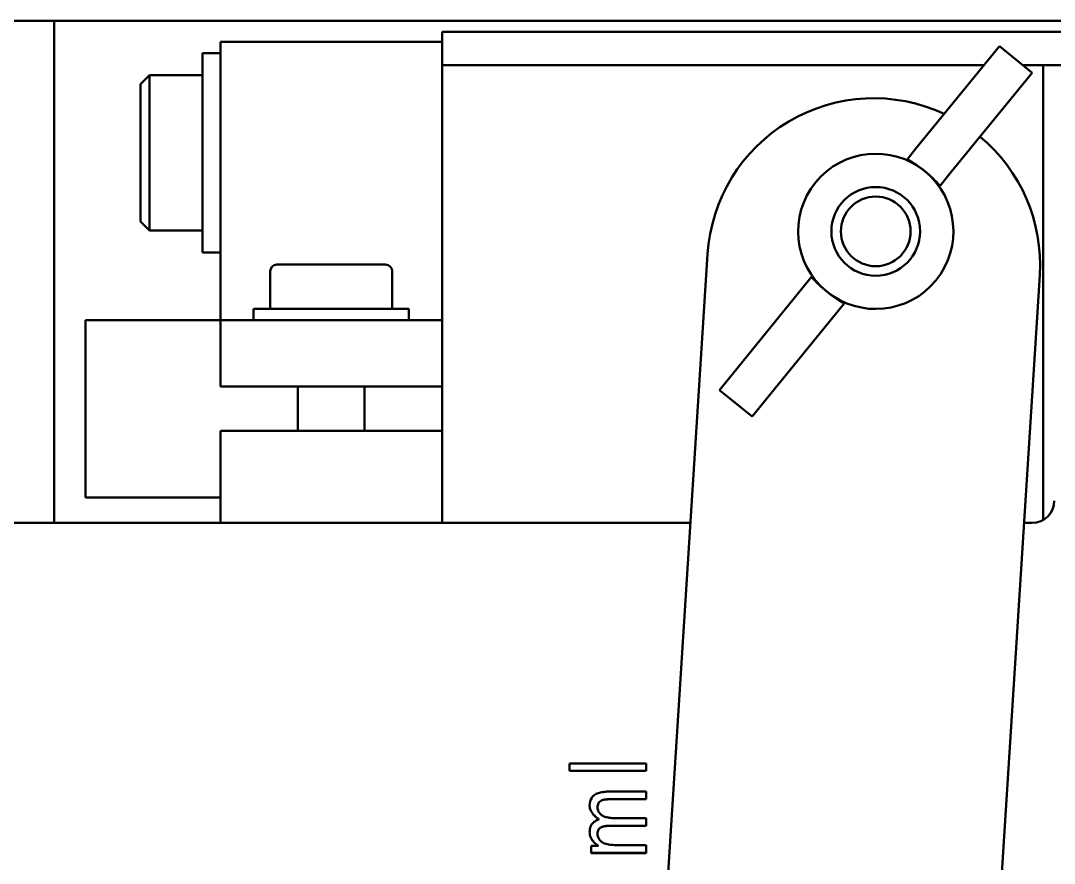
# Model space of a CAD drawing. Header units: millimetres. Extents: x -1259 to 2100, y -2965 to 1485.
# Drawn here: x 694.28 to 740.88, y 1065.08 to 1103.08 of the extents above; entities that cross this region are included whole.
import ezdxf

# ---------------------------------------------------------------- set-up
doc = ezdxf.new("R2010")
doc.units = ezdxf.units.MM
doc.header["$LTSCALE"] = 5
doc.layers.add('Visible (ISO)', color=7, linetype='Continuous', lineweight=50)

msp = doc.modelspace()

# ---------------------------------------------------------------- linework, layer by layer
at = {"layer": 'Visible (ISO)'}
for p, q in [((647.199, 1103.076), (766.199, 1103.076)), ((695.779, 1103.076), (695.779, 1080.426)), ((713.279, 1102.576), (743.279, 1102.576)), ((713.279, 1101.076), (713.279, 1102.576)), ((703.279, 1098.118), (703.279, 1102.118)), ((713.279, 1102.118), (703.279, 1102.118)), ((738.406, 1101.931), (734.642, 1097.307)), ((739.88, 1100.731), (738.406, 1101.931)), ((702.479, 1101.618), (702.479, 1092.618)), ((702.479, 1101.618), (703.279, 1101.618)), ((713.279, 1101.076), (713.279, 1080.426)), ((737.711, 1101.076), (713.279, 1101.076)), ((740.379, 1101.076), (739.456, 1101.076)), ((740.379, 1101.076), (743.279, 1101.076)), ((740.379, 1080.56), (740.379, 1101.076)), ((699.679, 1100.218), (700.079, 1100.618)), ((700.079, 1093.618), (700.079, 1100.618)), ((700.079, 1100.618), (702.479, 1100.618)), ((736.115, 1096.107), (739.88, 1100.731)), ((699.679, 1100.218), (699.679, 1094.018)), ((703.279, 1090.076), (703.279, 1098.118)), ((734.254, 1096.831), (734.642, 1097.307)), ((736.115, 1096.107), (735.727, 1095.631)), ((699.679, 1094.018), (700.079, 1093.618)), ((700.079, 1093.618), (702.479, 1093.618)), ((702.479, 1092.618), (703.279, 1092.618)), ((725.249, 1092.555), (722.394, 1047.646)), ((705.829, 1092.076), (710.729, 1092.076)), ((705.529, 1091.776), (705.529, 1090.076)), ((711.029, 1091.776), (711.029, 1090.076)), ((729.931, 1091.522), (729.544, 1091.045)), ((737.364, 1046.694), (740.219, 1091.603)), ((725.779, 1086.421), (729.544, 1091.045)), ((703.279, 1090.076), (703.279, 1089.576)), ((704.779, 1090.076), (711.779, 1090.076)), ((704.779, 1089.576), (704.779, 1090.076)), ((711.779, 1089.576), (711.779, 1090.076)), ((731.017, 1089.846), (731.405, 1090.322)), ((731.017, 1089.846), (727.252, 1085.222)), ((697.199, 1081.576), (697.199, 1089.576)), ((697.199, 1089.576), (703.279, 1089.576)), ((703.279, 1089.076), (703.279, 1089.576)), ((713.279, 1089.576), (703.279, 1089.576)), ((703.279, 1089.076), (703.279, 1086.576)), ((703.279, 1086.576), (713.279, 1086.576)), ((706.779, 1086.576), (706.779, 1084.576)), ((709.779, 1086.576), (709.779, 1084.576)), ((725.779, 1086.421), (727.252, 1085.222)), ((703.279, 1084.576), (703.279, 1080.576)), ((703.279, 1084.576), (713.279, 1084.576)), ((697.199, 1081.576), (703.279, 1081.576)), ((619.057, 1080.426), (724.478, 1080.426)), ((703.279, 1080.426), (703.279, 1080.576)), ((739.508, 1080.426), (739.879, 1080.426)), ((719.025, 1069.58), (722.473, 1069.58)), ((719.025, 1069.58), (719.025, 1069.252)), ((722.473, 1069.252), (722.473, 1069.58)), ((722.473, 1069.252), (719.025, 1069.252)), ((719.025, 1069.248), (719.025, 1069.252)), ((722.473, 1069.248), (719.025, 1069.248)), ((722.473, 1069.248), (722.473, 1069.252)), ((720.763, 1068.313), (722.473, 1068.313)), ((722.473, 1067.974), (722.473, 1068.313)), ((719.928, 1067.687), (719.928, 1067.691)), ((722.473, 1067.974), (720.895, 1067.974)), ((722.473, 1067.971), (720.895, 1067.971)), ((722.473, 1067.971), (722.473, 1067.974)), ((722.473, 1066.773), (720.847, 1066.773)), ((722.473, 1066.77), (720.847, 1066.77)), ((721.022, 1067.119), (722.473, 1067.119)), ((722.473, 1066.773), (722.473, 1067.119)), ((722.473, 1066.77), (722.473, 1066.773)), ((719.928, 1066.484), (719.928, 1066.487)), ((719.992, 1065.864), (719.992, 1065.547)), ((719.992, 1065.864), (720.331, 1065.864)), ((720.331, 1065.864), (720.331, 1065.872)), ((721.175, 1065.9), (722.473, 1065.9)), ((722.473, 1065.547), (722.473, 1065.9)), ((722.473, 1065.547), (719.992, 1065.547)), ((719.992, 1065.545), (719.992, 1065.547)), ((722.473, 1065.545), (719.992, 1065.545)), ((722.473, 1065.545), (722.473, 1065.547))]:
    msp.add_line(p, q, dxfattribs=at)
for radius in [2, 1.571]:
    msp.add_circle((732.829, 1093.576), radius, dxfattribs=at)
for centre, radius, start, end in [((732.734, 1092.079), 7.5, 64.9028, 176.3622), ((732.734, 1092.079), 7.5, 356.3622, 50.2473), ((732.829, 1093.576), 3.5, 50.8482, 230.8482), ((732.829, 1093.576), 3.5, 230.8482, 50.8482), ((705.829, 1091.776), 0.3, 90, 180), ((710.729, 1091.776), 0.3, 0, 90), ((739.879, 1081.426), 1, 270, 0)]:
    msp.add_arc(centre, radius, start, end, dxfattribs=at)
for centre, major_axis, ratio, start_param, end_param in [((728.088, 1087.753), (6.951, 8.537), 0.731283, 0, 0.118279), ((728.088, 1087.753), (6.951, 8.537), 0.731283, 6.164906, 6.283185), ((737.57, 1099.399), (6.951, 8.537), 0.731283, 3.023313, 3.141593), ((737.57, 1099.399), (6.951, 8.537), 0.731283, 3.141593, 3.259872), ((720.465, 1067.733), (-0.103, -0.142), 0.861603, 4.420649, 4.883953), ((720.465, 1067.729), (-0.104, -0.141), 0.861775, 4.422243, 4.885531), ((720.598, 1067.601), (-0.316, -0.226), 0.872323, 4.525828, 4.788666), ((720.598, 1067.597), (-0.317, -0.225), 0.872176, 4.527609, 4.790447), ((720.809, 1066.521), (0.003, -1.451), 0.986101, 3.202318, 3.288671), ((720.809, 1066.729), (-1.326, 0), 0.934923, 4.780774, 4.87408), ((720.895, 1065.554), (-2.586, 0), 0.934476, 4.712464, 4.780373), ((720.559, 1067.595), (0.056, -0.32), 0.845518, 4.507185, 4.92168)]:
    msp.add_ellipse(centre, major_axis=major_axis, ratio=ratio, start_param=start_param, end_param=end_param, dxfattribs=at)
for points, knots in [([(720.023, 1068.034), (720.038, 1068.058), (720.055, 1068.081), (720.093, 1068.122), (720.114, 1068.141), (720.136, 1068.158)], [0, 0, 0, 0, 0.00885213, 0.00885213, 0.01757317, 0.01757317, 0.01757317, 0.01757317]), ([(720.136, 1068.158), (720.163, 1068.178), (720.192, 1068.196), (720.252, 1068.226), (720.284, 1068.238), (720.316, 1068.248)], [0, 0, 0, 0, 0.01031778, 0.01031778, 0.02051848, 0.02051848, 0.02051848, 0.02051848]), ([(720.316, 1068.248), (720.388, 1068.269), (720.462, 1068.285), (720.612, 1068.307), (720.687, 1068.313), (720.763, 1068.313)], [0, 0, 0, 0, 0.02275312, 0.02275312, 0.0454274, 0.0454274, 0.0454274, 0.0454274]), ([(719.98, 1067.464), (719.962, 1067.5), (719.949, 1067.537), (719.932, 1067.613), (719.928, 1067.652), (719.928, 1067.691)], [0, 0, 0, 0, 0.01233764, 0.01233764, 0.02476646, 0.02476646, 0.02476646, 0.02476646]), ([(719.98, 1067.461), (719.962, 1067.496), (719.949, 1067.533), (719.932, 1067.609), (719.928, 1067.649), (719.928, 1067.687)], [0, 0, 0, 0, 0.01233178, 0.01233178, 0.02475417, 0.02475417, 0.02475417, 0.02475417]), ([(720.327, 1067.796), (720.312, 1067.768), (720.301, 1067.738), (720.286, 1067.677), (720.282, 1067.646), (720.282, 1067.614)], [0, 0, 0, 0, 0.00998653, 0.00998653, 0.02005575, 0.02005575, 0.02005575, 0.02005575]), ([(720.327, 1067.793), (720.312, 1067.765), (720.301, 1067.735), (720.286, 1067.674), (720.282, 1067.643), (720.282, 1067.612)], [0, 0, 0, 0, 0.00998193, 0.00998193, 0.0198656, 0.0198656, 0.0198656, 0.0198656]), ([(720.596, 1067.956), (720.573, 1067.952), (720.55, 1067.947), (720.506, 1067.933), (720.484, 1067.924), (720.463, 1067.914)], [0, 0, 0, 0, 0.00704262, 0.00704262, 0.01413632, 0.01413632, 0.01413632, 0.01413632]), ([(720.596, 1067.952), (720.573, 1067.949), (720.55, 1067.943), (720.506, 1067.929), (720.484, 1067.921), (720.463, 1067.91)], [0, 0, 0, 0, 0.00704239, 0.00704239, 0.01413551, 0.01413551, 0.01413551, 0.01413551]), ([(720.895, 1067.974), (720.865, 1067.974), (720.836, 1067.974), (720.778, 1067.972), (720.748, 1067.971), (720.719, 1067.969)], [0, 0, 0, 0, 0.00878071, 0.00878071, 0.01756294, 0.01756294, 0.01756294, 0.01756294]), ([(720.364, 1067.067), (720.28, 1067.111), (720.205, 1067.168), (720.074, 1067.302), (720.02, 1067.381), (719.98, 1067.464)], [0, 0, 0, 0, 0.02856495, 0.02856495, 0.05780685, 0.05780685, 0.05780685, 0.05780685]), ([(720.36, 1067.066), (720.279, 1067.109), (720.205, 1067.165), (720.14, 1067.231), (720.075, 1067.298), (720.021, 1067.376), (719.98, 1067.461)], [-2.6708924, -2.6708924, -2.6708924, -2.6708924, -2.3537134, -2.3537134, -2.3537134, -2.0316343, -2.0316343, -2.0316343, -2.0316343]), ([(720.305, 1067.482), (720.321, 1067.441), (720.341, 1067.401), (720.392, 1067.328), (720.422, 1067.295), (720.456, 1067.266)], [0, 0, 0, 0, 0.01397254, 0.01397254, 0.02768872, 0.02768872, 0.02768872, 0.02768872]), ([(720.456, 1067.266), (720.479, 1067.247), (720.503, 1067.231), (720.554, 1067.202), (720.581, 1067.191), (720.609, 1067.182)], [0, 0, 0, 0, 0.00895299, 0.00895299, 0.01778802, 0.01778802, 0.01778802, 0.01778802]), ([(719.973, 1066.741), (719.981, 1066.762), (719.99, 1066.782), (720.011, 1066.821), (720.023, 1066.84), (720.037, 1066.858)], [0, 0, 0, 0, 0.00691973, 0.00691973, 0.01377328, 0.01377328, 0.01377328, 0.01377328]), ([(720.037, 1066.858), (720.05, 1066.875), (720.065, 1066.892), (720.096, 1066.924), (720.113, 1066.938), (720.131, 1066.951)], [0, 0, 0, 0, 0.00689599, 0.00689599, 0.01371259, 0.01371259, 0.01371259, 0.01371259]), ([(720.847, 1066.773), (720.792, 1066.773), (720.737, 1066.77), (720.628, 1066.758), (720.574, 1066.748), (720.52, 1066.736)], [0, 0, 0, 0, 0.01651522, 0.01651522, 0.03303008, 0.03303008, 0.03303008, 0.03303008]), ([(720.847, 1066.77), (720.792, 1066.77), (720.737, 1066.767), (720.628, 1066.755), (720.574, 1066.745), (720.52, 1066.733)], [0, 0, 0, 0, 0.01651504, 0.01651504, 0.03302972, 0.03302972, 0.03302972, 0.03302972]), ([(720.609, 1067.182), (720.676, 1067.161), (720.744, 1067.146), (720.882, 1067.124), (720.952, 1067.119), (721.022, 1067.119)], [0, 0, 0, 0, 0.02102037, 0.02102037, 0.04196345, 0.04196345, 0.04196345, 0.04196345]), ([(719.928, 1066.487), (719.928, 1066.53), (719.931, 1066.574), (719.947, 1066.659), (719.958, 1066.701), (719.973, 1066.741)], [0, 0, 0, 0, 0.01356114, 0.01356114, 0.02705738, 0.02705738, 0.02705738, 0.02705738]), ([(719.978, 1066.251), (719.961, 1066.288), (719.949, 1066.327), (719.932, 1066.406), (719.928, 1066.446), (719.928, 1066.487)], [0, 0, 0, 0, 0.01257094, 0.01257094, 0.02522647, 0.02522647, 0.02522647, 0.02522647]), ([(719.978, 1066.248), (719.961, 1066.285), (719.949, 1066.324), (719.932, 1066.403), (719.928, 1066.444), (719.928, 1066.484)], [0, 0, 0, 0, 0.01256489, 0.01256489, 0.02521383, 0.02521383, 0.02521383, 0.02521383]), ([(720.334, 1066.603), (720.317, 1066.575), (720.304, 1066.544), (720.287, 1066.481), (720.282, 1066.447), (720.282, 1066.414)], [0, 0, 0, 0, 0.01023759, 0.01023759, 0.02058355, 0.02058355, 0.02058355, 0.02058355]), ([(720.334, 1066.6), (720.317, 1066.572), (720.304, 1066.541), (720.287, 1066.478), (720.282, 1066.445), (720.282, 1066.413)], [0, 0, 0, 0, 0.01023308, 0.01023308, 0.020436, 0.020436, 0.020436, 0.020436]), ([(720.282, 1066.414), (720.282, 1066.389), (720.284, 1066.364), (720.293, 1066.314), (720.3, 1066.29), (720.309, 1066.266)], [0, 0, 0, 0, 0.00787238, 0.00787238, 0.01570652, 0.01570652, 0.01570652, 0.01570652]), ([(720.402, 1066.68), (720.389, 1066.669), (720.376, 1066.657), (720.353, 1066.632), (720.343, 1066.618), (720.334, 1066.603)], [0, 0, 0, 0, 0.00523156, 0.00523156, 0.01053842, 0.01053842, 0.01053842, 0.01053842]), ([(720.402, 1066.677), (720.389, 1066.666), (720.376, 1066.655), (720.353, 1066.629), (720.343, 1066.615), (720.334, 1066.6)], [0, 0, 0, 0, 0.00523024, 0.00523024, 0.01053529, 0.01053529, 0.01053529, 0.01053529]), ([(720.52, 1066.736), (720.499, 1066.731), (720.478, 1066.724), (720.438, 1066.705), (720.419, 1066.693), (720.402, 1066.68)], [0, 0, 0, 0, 0.006611, 0.006611, 0.01330958, 0.01330958, 0.01330958, 0.01330958]), ([(720.52, 1066.733), (720.499, 1066.728), (720.478, 1066.721), (720.438, 1066.702), (720.419, 1066.69), (720.402, 1066.677)], [0, 0, 0, 0, 0.00661057, 0.00661057, 0.01330813, 0.01330813, 0.01330813, 0.01330813]), ([(720.331, 1065.872), (720.254, 1065.913), (720.183, 1065.967), (720.063, 1066.095), (720.014, 1066.17), (719.978, 1066.251)], [0, 0, 0, 0, 0.0265228, 0.0265228, 0.05369435, 0.05369435, 0.05369435, 0.05369435]), ([(720.331, 1065.87), (720.254, 1065.91), (720.184, 1065.963), (720.124, 1066.028), (720.064, 1066.092), (720.014, 1066.167), (719.978, 1066.248)], [-2.6810281, -2.6810281, -2.6810281, -2.6810281, -2.3451111, -2.3451111, -2.3451111, -2.009194, -2.009194, -2.009194, -2.009194]), ([(720.309, 1066.266), (720.325, 1066.222), (720.347, 1066.181), (720.402, 1066.106), (720.434, 1066.073), (720.471, 1066.045)], [0, 0, 0, 0, 0.01436755, 0.01436755, 0.02844595, 0.02844595, 0.02844595, 0.02844595]), ([(720.471, 1066.045), (720.498, 1066.023), (720.528, 1066.005), (720.591, 1065.975), (720.624, 1065.964), (720.658, 1065.956)], [0, 0, 0, 0, 0.01059953, 0.01059953, 0.02106316, 0.02106316, 0.02106316, 0.02106316]), ([(720.658, 1065.956), (720.743, 1065.938), (720.829, 1065.923), (721.002, 1065.904), (721.088, 1065.9), (721.175, 1065.9)], [0, 0, 0, 0, 0.02609156, 0.02609156, 0.05213405, 0.05213405, 0.05213405, 0.05213405])]:
    msp.add_open_spline(points, degree=3, knots=knots, dxfattribs=at)
for points in [[(719.928, 1067.691), (719.928, 1067.812), (719.961, 1067.932), (720.023, 1068.034)], [(720.131, 1066.951), (720.202, 1067.003), (720.281, 1067.043), (720.364, 1067.067)]]:
    msp.add_open_spline(points, degree=3, dxfattribs=at)

doc.saveas('drawing.dxf')
